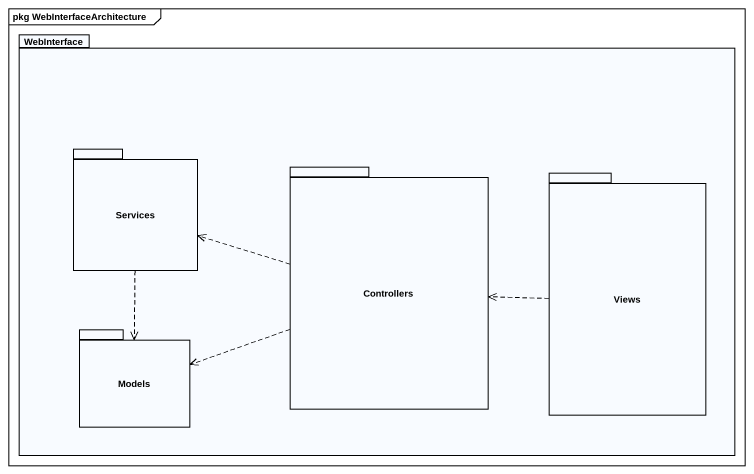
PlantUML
@startuml
mainframe pkg WebInterfaceArchitecture
package WebInterface {
  package Services {
  }
  package Controllers {
  }
  package Views {
  }
  package Models {
  }
}
Services ..> Models
Controllers .left.> Services
Controllers .left.> Models
Views .left.> Controllers
@enduml
